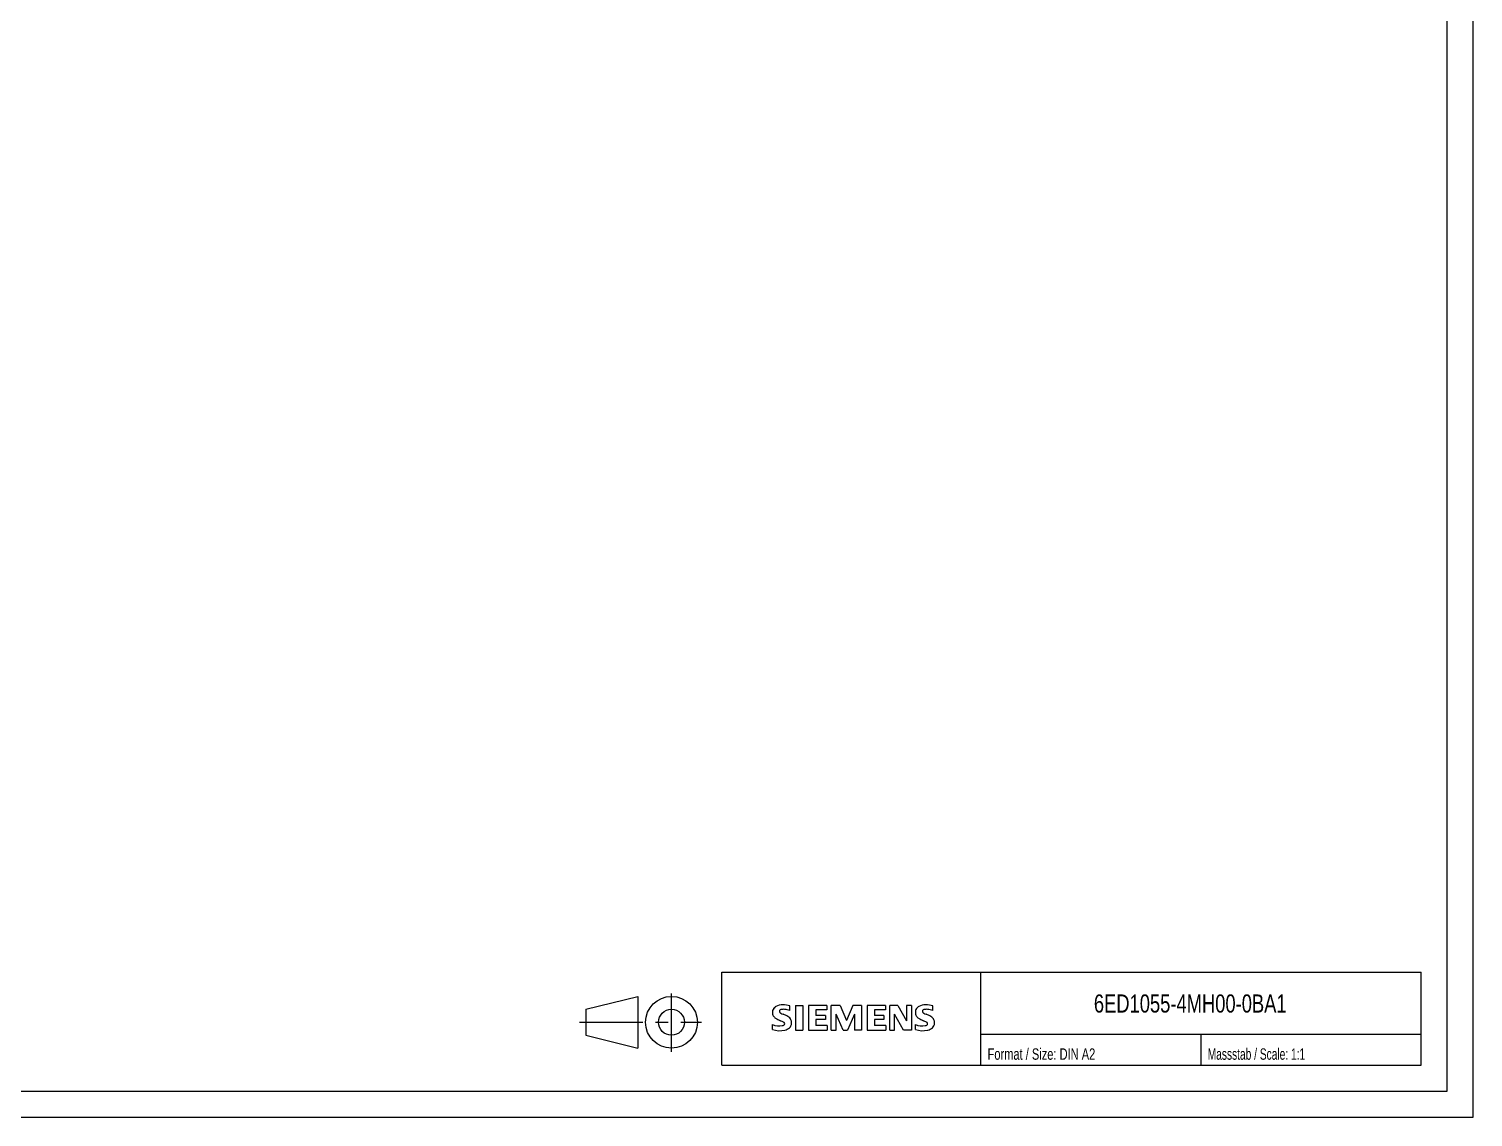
# Model space of a CAD drawing. Extents: x 0 to 594, y 0 to 420.
# Drawn here: x 315.3 to 594, y 0 to 210 of the extents above; entities that cross this region are included whole.
import ezdxf

# ---------------------------------------------------------------- set-up
doc = ezdxf.new("R2010")
doc.units = 0
doc.header["$LTSCALE"] = 32.67
doc.linetypes.add('CENTER', pattern=[0.6, 0.375, -0.075, 0.075, -0.075])
doc.layers.add('90000_FRAME', color=7, linetype='CONTINUOUS')
doc.layers.add('91000_TIP', color=7, linetype='CONTINUOUS')
doc.styles.get("Standard").update_dxf_attribs({"font": 'txt', "width": 0.8})

msp = doc.modelspace()

# ---------------------------------------------------------------- linework, layer by layer
at = {"layer": '90000_FRAME', "color": 7, "linetype": 'CONTINUOUS'}
for p, q in [((594, 0), (594, 420)), ((589, 5), (589, 415)), ((449, 28), (584, 28)), ((449, 10), (449, 28)), ((499, 10), (499, 28)), ((584, 10), (584, 28)), ((458.994, 20.969), (459.268, 21.243)), ((462.13, 20.552), (462.13, 21.502)), ((463.223, 21.55), (464.649, 21.55)), ((463.223, 21.55), (463.223, 16.797)), ((464.649, 21.55), (464.649, 16.797)), ((469.26, 21.55), (465.742, 21.55)), ((465.742, 21.55), (465.742, 16.797)), ((469.26, 20.671), (467.121, 20.671)), ((467.121, 20.671), (467.121, 19.601)), ((468.975, 19.601), (467.121, 19.601)), ((468.975, 19.601), (468.975, 18.817)), ((469.26, 21.55), (469.26, 20.671)), ((471.827, 21.55), (470.115, 21.55)), ((470.115, 16.797), (470.115, 21.55)), ((472.397, 16.749), (471.066, 19.839)), ((471.066, 16.797), (471.066, 19.839)), ((471.827, 21.55), (473.062, 18.651)), ((474.251, 21.55), (473.062, 18.651)), ((474.583, 19.886), (473.253, 16.749)), ((475.962, 21.55), (474.251, 21.55)), ((474.583, 19.886), (474.583, 16.797)), ((475.962, 21.55), (475.962, 16.797)), ((480.573, 21.55), (477.055, 21.55)), ((477.055, 21.55), (477.055, 16.797)), ((480.573, 20.671), (478.434, 20.671)), ((478.434, 20.671), (478.434, 19.601)), ((480.287, 19.601), (478.434, 19.601)), ((480.287, 19.601), (480.287, 18.817)), ((480.573, 21.55), (480.573, 20.671)), ((482.949, 21.55), (481.404, 21.55)), ((481.404, 16.797), (481.404, 21.55)), ((484.066, 16.797), (482.355, 19.839)), ((482.355, 16.797), (482.355, 19.839)), ((482.949, 21.55), (484.637, 18.603)), ((485.587, 21.55), (484.637, 21.55)), ((484.637, 21.55), (484.637, 18.603)), ((485.587, 21.55), (485.587, 16.797)), ((489.723, 20.552), (489.723, 21.502)), ((458.803, 16.892), (458.803, 17.842)), ((463.223, 16.797), (464.649, 16.797)), ((465.742, 16.797), (469.307, 16.797)), ((468.975, 18.817), (467.121, 18.817)), ((467.121, 18.817), (467.121, 17.7)), ((469.307, 17.7), (467.121, 17.7)), ((469.307, 17.7), (469.307, 16.797)), ((470.115, 16.797), (471.066, 16.797)), ((472.397, 16.749), (473.253, 16.749)), ((475.962, 16.797), (474.583, 16.797)), ((477.055, 16.797), (480.62, 16.797)), ((480.287, 18.817), (478.434, 18.817)), ((478.434, 18.817), (478.434, 17.7)), ((480.62, 17.7), (478.434, 17.7)), ((480.62, 17.7), (480.62, 16.797)), ((481.404, 16.797), (482.355, 16.797)), ((485.587, 16.797), (484.066, 16.797)), ((486.395, 16.892), (486.395, 17.842)), ((499, 16), (584, 16)), ((541.5, 10), (541.5, 16)), ((449, 10), (584, 10)), ((5, 5), (589, 5)), ((0, 0), (594, 0))]:
    msp.add_line(p, q, dxfattribs=at)
for centre, radius, start, end in [((460.062, 20.195), 1.309, 164.19749, 195.80251), ((459.894, 20.303), 1.12, 142.81392, 167.1523), ((460, 20.155), 1.239, 194.79522, 225.71766), ((460.24, 19.996), 1.581, 121.2141, 141.52548), ((460.619, 19.307), 2.367, 86.2218, 120.42726), ((460.407, 20.421), 0.303, 154.44004, 221.82017), ((460.486, 20.342), 0.41, 102.82878, 149.22596), ((460.817, 20.807), 0.866, 222.77604, 239.03624), ((461.719, 22.403), 2.699, 240.0482, 251.37797), ((460.903, 18.6), 2.202, 84.04001, 103.34277), ((460.35, 12.611), 9.068, 78.68271, 87.31476), ((458.31, 13.477), 6.859, 59.90203, 68.20365), ((460.562, 16.182), 4.642, 70.26259, 82.95242), ((487.655, 20.195), 1.309, 164.19749, 195.80251), ((487.487, 20.303), 1.12, 142.81392, 167.1523), ((487.593, 20.155), 1.239, 194.79522, 225.71766), ((487.832, 19.996), 1.581, 121.2141, 141.52548), ((488.212, 19.307), 2.367, 86.2218, 120.42726), ((488, 20.421), 0.303, 154.44004, 221.82017), ((488.079, 20.342), 0.41, 102.82878, 149.22596), ((488.41, 20.807), 0.866, 222.77604, 239.03624), ((489.311, 22.403), 2.699, 240.0482, 251.37797), ((488.496, 18.6), 2.202, 84.04001, 103.34277), ((487.943, 12.611), 9.068, 78.68271, 87.31476), ((485.903, 13.477), 6.859, 59.90203, 68.20365), ((488.155, 16.182), 4.642, 70.26259, 82.95242), ((460.048, 20.854), 3.259, 247.53002, 280.75795), ((460.226, 21.431), 4.757, 252.59392, 280.98166), ((460.604, 20.861), 2.166, 227.31193, 242.70403), ((464.459, 28.395), 10.629, 242.86201, 247.1042), ((453.663, 2.602), 17.332, 65.34147, 67.39978), ((460.507, 18.754), 1.112, 277.71, 295.68849), ((460.792, 18.029), 0.34, 305.50322, 72.46529), ((460.68, 18.813), 2.101, 282.40584, 311.86444), ((460.986, 18.115), 1.505, 25.95629, 59.48348), ((461.053, 18.246), 1.433, 315.89046, 333.52293), ((461.058, 18.193), 1.406, 335.3868, 24.39151), ((487.641, 20.854), 3.259, 247.53002, 280.75795), ((487.818, 21.431), 4.757, 252.59392, 280.98166), ((488.197, 20.861), 2.166, 227.31193, 242.70403), ((492.052, 28.395), 10.629, 242.86201, 247.1042), ((481.256, 2.602), 17.332, 65.34147, 67.39978), ((488.1, 18.754), 1.112, 277.71, 295.68849), ((488.384, 18.029), 0.34, 305.50322, 72.46529), ((488.273, 18.813), 2.101, 282.40584, 311.86444), ((488.578, 18.115), 1.505, 25.95629, 59.48348), ((488.646, 18.246), 1.433, 315.89046, 333.52293), ((488.65, 18.193), 1.406, 335.3868, 24.39151)]:
    msp.add_arc(centre, radius, start, end, dxfattribs=at)
at = {"layer": '91000_TIP', "color": 7, "linetype": 'CONTINUOUS'}
for p, q in [((422.78, 20.804), (432.78, 23.304)), ((432.78, 23.304), (432.78, 13.304)), ((422.78, 20.804), (422.78, 15.804)), ((422.78, 15.804), (432.78, 13.304))]:
    msp.add_line(p, q, dxfattribs=at)
at = {"layer": '91000_TIP', "color": 7, "linetype": 'CENTER'}
for p, q in [((439.28, 12.583), (439.28, 23.866)), ((421.5, 18.304), (445.102, 18.304))]:
    msp.add_line(p, q, dxfattribs=at)
at = {"layer": '91000_TIP', "color": 7, "linetype": 'CONTINUOUS'}
for radius in [5, 2.5]:
    msp.add_circle((439.28, 18.304), radius, dxfattribs=at)

# ---------------------------------------------------------------- texts
at = {"layer": '90000_FRAME', "color": 7, "linetype": 'CONTINUOUS'}
for s, height, width, p in [('6ED1055-4MH00-0BA1', 3.5, 0.756614, (520.801, 20.173)), ('Format / Size: DIN A2', 2.2, 0.726757, (500.285, 11.067)), ('Massstab / Scale: 1:1', 2.2, 0.668934, (542.773, 11.067))]:
    msp.add_text(s, height=height, dxfattribs=dict(at, width=width)).set_placement(p)

doc.saveas('drawing.dxf')
